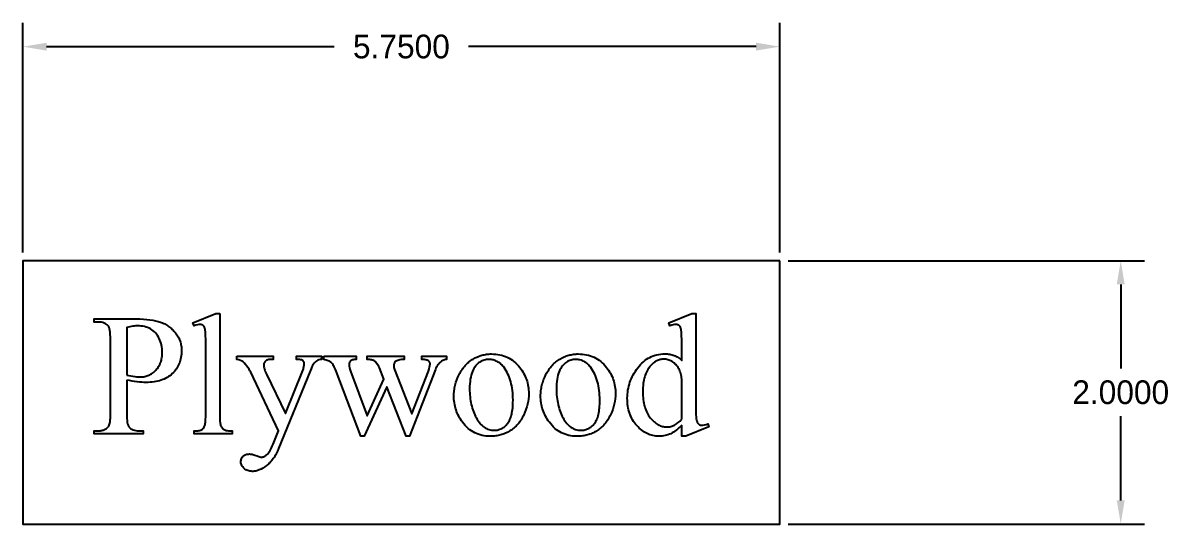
# Model space of a CAD drawing. Extents: x -4 to 200, y -54 to 66.
# Drawn here: x 31.28 to 40, y 59.81 to 63.61 of the extents above; entities that cross this region are included whole.
import ezdxf

# ---------------------------------------------------------------- set-up
doc = ezdxf.new("R2010")
doc.units = 0
doc.header["$MEASUREMENT"] = 0
doc.layers.get('Defpoints').update_dxf_attribs({"linetype": 'CONTINUOUS'})
doc.layers.add('Dimentions', color=7, linetype='CONTINUOUS')
doc.layers.add('LAYER_1', color=3, linetype='CONTINUOUS')
doc.dimstyles.get("Standard").update_dxf_attribs({"dimtxt": 0.18, "dimasz": 0.18, "dimexe": 0.18, "dimexo": 0.0625, "dimgap": 0.09, "dimtad": 0, "dimtih": 1, "dimtoh": 1, "dimdec": 4, "dimzin": 0, "dimdsep": 46, "dimtxsty": 'STANDARD', "dimcen": 0.09, "dimadec": 0, "dimazin": 0, "dimtfac": 1, "dimtdec": 4, "dimtofl": 0, "dimtmove": 0, "dimatfit": 3, "dimfxl": 1, "dimtolj": 1, "dimtzin": 0, "dimarcsym": 0})

# ---------------------------------------------------------------- blocks, each defined once
blk = doc.blocks.new('*D265')
at = {"layer": 'Defpoints', "color": 0}
for p in [(37.0333, 61.8072), (37.0333, 59.8072), (39.6228, 59.8072)]:
    blk.add_point(p, dxfattribs=at)
at = {"layer": 'Dimentions', "color": 0, "lineweight": -2}
for p, q in [((37.0958, 61.8072), (39.8028, 61.8072)), ((39.6228, 61.6272), (39.6228, 60.9872)), ((39.6228, 59.9872), (39.6228, 60.6272)), ((37.0958, 59.8072), (39.8028, 59.8072))]:
    blk.add_line(p, q, dxfattribs=at)
at = {"layer": 'Dimentions', "color": 0}
for points in [[(39.6528, 61.6272), (39.5928, 61.6272), (39.6228, 61.8072)], [(39.5928, 59.9872), (39.6528, 59.9872), (39.6228, 59.8072)]]:
    blk.add_solid(points, dxfattribs=at)
at = {"layer": 'Dimentions', "color": 0, "insert": (39.6228, 60.8072), "char_height": 0.18, "attachment_point": 5}
blk.add_mtext('\\A1;2.0000', dxfattribs=at)
blk = doc.blocks.new('*D266')
at = {"layer": 'Defpoints', "color": 0}
for p in [(37.0333, 63.4325), (31.2833, 61.8072), (37.0333, 61.8072)]:
    blk.add_point(p, dxfattribs=at)
at = {"layer": 'Dimentions', "color": 0, "lineweight": -2}
for p, q in [((31.2833, 61.8697), (31.2833, 63.6125)), ((37.0333, 61.8697), (37.0333, 63.6125)), ((31.4633, 63.4325), (33.6483, 63.4325)), ((36.8533, 63.4325), (34.6683, 63.4325))]:
    blk.add_line(p, q, dxfattribs=at)
at = {"layer": 'Dimentions', "color": 0}
for points in [[(31.4633, 63.4625), (31.4633, 63.4025), (31.2833, 63.4325)], [(36.8533, 63.4025), (36.8533, 63.4625), (37.0333, 63.4325)]]:
    blk.add_solid(points, dxfattribs=at)
at = {"layer": 'Dimentions', "color": 0, "insert": (34.1583, 63.4325), "char_height": 0.18, "attachment_point": 5}
blk.add_mtext('\\A1;5.7500', dxfattribs=at)

msp = doc.modelspace()

# ---------------------------------------------------------------- linework, layer by layer
at = {"layer": 'LAYER_1'}
for points in [[(37.03332, 61.80724), (31.28332, 61.80724), (31.28332, 59.80724), (37.03332, 59.80724)], [(32.07184, 60.90059), (32.07184, 60.6463), (32.07212, 60.62667), (32.07297, 60.609), (32.07438, 60.59328), (32.07635, 60.57951), (32.07888, 60.56769), (32.08198, 60.55782), (32.08374, 60.55362), (32.08564, 60.5499), (32.08769, 60.54668), (32.08987, 60.54394), (32.09638, 60.5373), (32.10367, 60.53155), (32.11175, 60.52668), (32.12061, 60.52269), (32.13025, 60.5196), (32.14069, 60.51738), (32.1519, 60.51605), (32.1639, 60.51561), (32.19738, 60.51561), (32.19738, 60.49179), (31.82334, 60.49179), (31.82334, 60.51561), (31.85618, 60.51561), (31.86953, 60.51618), (31.87583, 60.51688), (31.88189, 60.51787), (31.8877, 60.51913), (31.89326, 60.52068), (31.89858, 60.52251), (31.90366, 60.52463), (31.90848, 60.52702), (31.91306, 60.52969), (31.91739, 60.53265), (31.92148, 60.53589), (31.92532, 60.53941), (31.92891, 60.54321), (31.93226, 60.5473), (31.93536, 60.55166), (31.93838, 60.55751), (31.94099, 60.56506), (31.94321, 60.57433), (31.94502, 60.5853), (31.94643, 60.59799), (31.94743, 60.61238), (31.94804, 60.62848), (31.94824, 60.6463), (31.94824, 61.21025), (31.94797, 61.22987), (31.94715, 61.24755), (31.94579, 61.26327), (31.94389, 61.27704), (31.94145, 61.28886), (31.93846, 61.29873), (31.93676, 61.30293), (31.93493, 61.30664), (31.93296, 61.30987), (31.93086, 61.31261), (31.9242, 61.31925), (31.91677, 61.325), (31.90858, 61.32987), (31.89963, 61.33385), (31.88991, 61.33695), (31.87943, 61.33916), (31.86819, 61.34049), (31.85618, 61.34093), (31.82334, 61.34093), (31.82334, 61.36475), (32.1433, 61.36475), (32.17182, 61.36438), (32.19879, 61.36325), (32.22421, 61.36136), (32.24808, 61.35872), (32.2704, 61.35532), (32.29117, 61.35117), (32.31039, 61.34627), (32.32807, 61.34061), (32.33643, 61.33747), (32.34463, 61.33406), (32.35267, 61.33039), (32.36054, 61.32647), (32.36824, 61.32229), (32.37578, 61.31784), (32.38315, 61.31314), (32.39035, 61.30818), (32.39739, 61.30296), (32.40426, 61.29748), (32.41097, 61.29175), (32.41751, 61.28575), (32.42389, 61.27949), (32.43009, 61.27298), (32.44201, 61.25917), (32.44763, 61.25193), (32.45288, 61.24452), (32.45777, 61.23694), (32.46229, 61.2292), (32.46646, 61.22129), (32.47026, 61.21321), (32.4737, 61.20497), (32.47678, 61.19657), (32.47949, 61.18799), (32.48185, 61.17926), (32.48384, 61.17035), (32.48547, 61.16128), (32.48674, 61.15204), (32.48764, 61.14264), (32.48818, 61.13307), (32.48837, 61.12334), (32.48809, 61.11014), (32.48726, 61.09724), (32.48589, 61.08467), (32.48396, 61.0724), (32.48148, 61.06044), (32.47845, 61.0488), (32.47487, 61.03747), (32.47074, 61.02645), (32.46606, 61.01574), (32.46083, 61.00535), (32.45505, 60.99526), (32.44871, 60.98549), (32.44183, 60.97603), (32.43439, 60.96688), (32.42641, 60.95804), (32.41787, 60.94952), (32.40883, 60.94141), (32.39934, 60.93383), (32.38939, 60.92676), (32.37898, 60.92023), (32.36812, 60.91421), (32.35681, 60.90872), (32.34504, 60.90375), (32.33281, 60.8993), (32.32013, 60.89538), (32.307, 60.89198), (32.29341, 60.8891), (32.27936, 60.88675), (32.26486, 60.88492), (32.2499, 60.88361), (32.23449, 60.88283), (32.21862, 60.88257), (32.20253, 60.88285), (32.18579, 60.88369), (32.16841, 60.8851), (32.15038, 60.88707), (32.13171, 60.88961), (32.1124, 60.8927), (32.09244, 60.89637)], [(32.77871, 61.40724), (32.77871, 60.62505), (32.77921, 60.59971), (32.77984, 60.58878), (32.78072, 60.57902), (32.78185, 60.57043), (32.78324, 60.56301), (32.78487, 60.55675), (32.78676, 60.55166), (32.7889, 60.54729), (32.79132, 60.54319), (32.79401, 60.53937), (32.79698, 60.53581), (32.80021, 60.53253), (32.80372, 60.52951), (32.80749, 60.52677), (32.81154, 60.5243), (32.81618, 60.52212), (32.82172, 60.52022), (32.82817, 60.51861), (32.83552, 60.5173), (32.84378, 60.51628), (32.85294, 60.51555), (32.86301, 60.51511), (32.87399, 60.51497), (32.87399, 60.49179), (32.58493, 60.49179), (32.58493, 60.51497), (32.6036, 60.51549), (32.61173, 60.51615), (32.61905, 60.51706), (32.62557, 60.51824), (32.63128, 60.51968), (32.63619, 60.52138), (32.6403, 60.52334), (32.6439, 60.5256), (32.6473, 60.52821), (32.6505, 60.53115), (32.65349, 60.53444), (32.65629, 60.53807), (32.65889, 60.54205), (32.66128, 60.54636), (32.66347, 60.55102), (32.66543, 60.5564), (32.66713, 60.56289), (32.66857, 60.57048), (32.66975, 60.57919), (32.67067, 60.58899), (32.67132, 60.59991), (32.67184, 60.62505), (32.67184, 61.16068), (32.67156, 61.20576), (32.67072, 61.24123), (32.66931, 61.26708), (32.66839, 61.2764), (32.66734, 61.28332), (32.66474, 61.29384), (32.66319, 61.29842), (32.66146, 61.30255), (32.65957, 61.30623), (32.6575, 61.30945), (32.65526, 61.31222), (32.65285, 61.31454), (32.65027, 61.3165), (32.64752, 61.3182), (32.6446, 61.31964), (32.6415, 61.32082), (32.6348, 61.32239), (32.62742, 61.32291), (32.6231, 61.32275), (32.61849, 61.32226), (32.60843, 61.32033), (32.59724, 61.31711), (32.58493, 61.31261), (32.57399, 61.33514), (32.74974, 61.40724)], [(36.28858, 60.5581), (36.27783, 60.54723), (36.26713, 60.53716), (36.2565, 60.52788), (36.24593, 60.51939), (36.23542, 60.5117), (36.22497, 60.50481), (36.21458, 60.49871), (36.20425, 60.4934), (36.19384, 60.4888), (36.18324, 60.48481), (36.17244, 60.48144), (36.16143, 60.47868), (36.15023, 60.47653), (36.13882, 60.47499), (36.12721, 60.47407), (36.1154, 60.47377), (36.10343, 60.47408), (36.09165, 60.47503), (36.08005, 60.47661), (36.06865, 60.47882), (36.05744, 60.48166), (36.04642, 60.48513), (36.03559, 60.48923), (36.02495, 60.49397), (36.01451, 60.49933), (36.00425, 60.50533), (35.99419, 60.51195), (35.98432, 60.51921), (35.97463, 60.5271), (35.96514, 60.53562), (35.95584, 60.54478), (35.94673, 60.55456), (35.938, 60.56484), (35.92984, 60.57548), (35.92223, 60.58648), (35.91519, 60.59783), (35.90871, 60.60955), (35.9028, 60.62163), (35.89745, 60.63407), (35.89266, 60.64686), (35.88843, 60.66002), (35.88477, 60.67353), (35.88167, 60.68741), (35.87914, 60.70164), (35.87717, 60.71624), (35.87576, 60.73119), (35.87491, 60.74651), (35.87463, 60.76218), (35.87494, 60.77795), (35.87588, 60.79355), (35.87744, 60.80898), (35.87962, 60.82424), (35.88243, 60.83934), (35.88586, 60.85426), (35.88991, 60.86902), (35.89459, 60.88361), (35.89989, 60.89803), (35.90581, 60.91228), (35.91236, 60.92637), (35.91954, 60.94028), (35.92733, 60.95403), (35.93575, 60.96761), (35.94479, 60.98102), (35.95446, 60.99426), (35.96462, 61.00701), (35.97513, 61.01893), (35.986, 61.03003), (35.99723, 61.04031), (36.00882, 61.04977), (36.02076, 61.0584), (36.03306, 61.06621), (36.04572, 61.0732), (36.05873, 61.07937), (36.0721, 61.08472), (36.08583, 61.08924), (36.09991, 61.09294), (36.11436, 61.09582), (36.12916, 61.09787), (36.14431, 61.09911), (36.15983, 61.09952), (36.16946, 61.09932), (36.17888, 61.09874), (36.18809, 61.09778), (36.19708, 61.09642), (36.20587, 61.09468), (36.21445, 61.09255), (36.22281, 61.09003), (36.23096, 61.08713), (36.2389, 61.08383), (36.24663, 61.08015), (36.25415, 61.07609), (36.26146, 61.07163), (36.26856, 61.06679), (36.27544, 61.06157), (36.28212, 61.05595), (36.28858, 61.04995), (36.28858, 61.15875), (36.28828, 61.20441), (36.28737, 61.24034), (36.28586, 61.26654), (36.28488, 61.27598), (36.28375, 61.28299), (36.281, 61.29366), (36.27936, 61.29829), (36.27756, 61.30247), (36.27558, 61.30618), (36.27343, 61.30943), (36.27111, 61.31222), (36.26862, 61.31454), (36.26597, 61.3165), (36.26315, 61.3182), (36.26017, 61.31964), (36.25704, 61.32082), (36.25028, 61.32239), (36.24287, 61.32291), (36.23382, 61.32226), (36.2234, 61.32033), (36.21161, 61.31711), (36.19845, 61.31261), (36.19008, 61.33514), (36.36583, 61.40724), (36.3948, 61.40724), (36.3948, 60.72548), (36.39511, 60.67871), (36.39601, 60.64203), (36.39752, 60.61546), (36.3985, 60.60596), (36.39963, 60.59898), (36.40241, 60.58842), (36.40407, 60.58379), (36.40591, 60.57959), (36.40793, 60.57582), (36.41013, 60.57249), (36.41252, 60.56958), (36.41508, 60.56711), (36.42062, 60.56317), (36.42355, 60.56162), (36.42659, 60.56035), (36.42974, 60.55937), (36.43301, 60.55866), (36.43987, 60.5581), (36.44439, 60.55827), (36.44928, 60.55879), (36.46015, 60.56084), (36.47246, 60.56426), (36.48622, 60.56905), (36.4933, 60.54651), (36.31819, 60.47377), (36.28858, 60.47377)], [(32.07184, 60.93729), (32.10403, 60.93165), (32.13236, 60.92763), (32.14507, 60.92622), (32.15682, 60.92522), (32.1676, 60.92461), (32.17742, 60.92441), (32.18572, 60.92461), (32.19387, 60.92522), (32.20188, 60.92623), (32.20975, 60.92765), (32.21748, 60.92947), (32.22506, 60.9317), (32.23249, 60.93433), (32.23979, 60.93737), (32.24694, 60.94081), (32.25395, 60.94465), (32.26081, 60.94891), (32.26753, 60.95356), (32.27411, 60.95862), (32.28054, 60.96409), (32.28683, 60.96996), (32.29298, 60.97623), (32.29887, 60.98283), (32.30437, 60.98967), (32.3095, 60.99674), (32.31424, 61.00406), (32.31861, 61.01161), (32.3226, 61.0194), (32.32621, 61.02743), (32.32943, 61.0357), (32.33228, 61.04421), (32.33475, 61.05296), (32.33684, 61.06195), (32.33855, 61.07117), (32.33988, 61.08064), (32.34083, 61.09034), (32.34139, 61.10028), (32.34158, 61.11046), (32.34122, 61.1245), (32.34014, 61.13829), (32.33833, 61.15182), (32.33579, 61.1651), (32.33253, 61.17813), (32.32855, 61.19091), (32.32384, 61.20344), (32.31841, 61.21572), (32.31231, 61.22749), (32.30561, 61.23849), (32.29831, 61.24873), (32.2904, 61.25821), (32.28189, 61.26692), (32.27278, 61.27487), (32.26306, 61.28205), (32.25274, 61.28847), (32.24194, 61.29412), (32.23077, 61.29903), (32.21925, 61.30318), (32.20736, 61.30657), (32.19511, 61.30921), (32.18249, 61.3111), (32.16952, 61.31223), (32.15618, 61.31261), (32.14768, 61.31242), (32.13859, 61.31184), (32.12893, 61.31089), (32.11868, 61.30955), (32.09643, 61.30573), (32.07184, 61.30038)], [(34.84201, 61.09887), (34.85855, 61.09848), (34.87467, 61.09728), (34.89037, 61.0953), (34.90567, 61.09252), (34.92055, 61.08894), (34.93502, 61.08457), (34.94908, 61.0794), (34.96272, 61.07344), (34.97595, 61.06669), (34.98877, 61.05914), (35.00118, 61.0508), (35.01318, 61.04166), (35.02476, 61.03173), (35.03593, 61.021), (35.04669, 61.00947), (35.05704, 60.99716), (35.06538, 60.98619), (35.07318, 60.97503), (35.08045, 60.96366), (35.08717, 60.95209), (35.09336, 60.94032), (35.09901, 60.92835), (35.10412, 60.91618), (35.1087, 60.90381), (35.11273, 60.89124), (35.11623, 60.87846), (35.11919, 60.86548), (35.12161, 60.85231), (35.1235, 60.83893), (35.12484, 60.82535), (35.12565, 60.81157), (35.12592, 60.79759), (35.12533, 60.77776), (35.12355, 60.75787), (35.12058, 60.73793), (35.11642, 60.71792), (35.11108, 60.69785), (35.10455, 60.67772), (35.09684, 60.65753), (35.08794, 60.63729), (35.08308, 60.6273), (35.07799, 60.61763), (35.07269, 60.60827), (35.06715, 60.59922), (35.0614, 60.59049), (35.05542, 60.58206), (35.04922, 60.57395), (35.04279, 60.56615), (35.03614, 60.55866), (35.02927, 60.55148), (35.02217, 60.54462), (35.01485, 60.53806), (35.0073, 60.53182), (34.99953, 60.52589), (34.99154, 60.52027), (34.98332, 60.51497), (34.97493, 60.50998), (34.96643, 60.50531), (34.9578, 60.50097), (34.94906, 60.49694), (34.9402, 60.49324), (34.93122, 60.48986), (34.92213, 60.4868), (34.91291, 60.48407), (34.90358, 60.48165), (34.89412, 60.47956), (34.88455, 60.47779), (34.87487, 60.47634), (34.86506, 60.47522), (34.85514, 60.47441), (34.84509, 60.47393), (34.83493, 60.47377), (34.81849, 60.47418), (34.80247, 60.47543), (34.78688, 60.4775), (34.77172, 60.48041), (34.75699, 60.48414), (34.74268, 60.4887), (34.7288, 60.4941), (34.71535, 60.50032), (34.70233, 60.50738), (34.68973, 60.51526), (34.67756, 60.52397), (34.66582, 60.53352), (34.65451, 60.54389), (34.64362, 60.55509), (34.63316, 60.56713), (34.62313, 60.57999), (34.6151, 60.59126), (34.60759, 60.6027), (34.6006, 60.61432), (34.59412, 60.6261), (34.58816, 60.63806), (34.58272, 60.65018), (34.5778, 60.66248), (34.5734, 60.67495), (34.56951, 60.68759), (34.56615, 60.7004), (34.5633, 60.71338), (34.56097, 60.72653), (34.55915, 60.73985), (34.55786, 60.75335), (34.55708, 60.76701), (34.55682, 60.78085), (34.55698, 60.79098), (34.55745, 60.80111), (34.55824, 60.81123), (34.55934, 60.82135), (34.56075, 60.83145), (34.56248, 60.84155), (34.56452, 60.85164), (34.56688, 60.86172), (34.56955, 60.8718), (34.57254, 60.88187), (34.57945, 60.90198), (34.58763, 60.92206), (34.59706, 60.94211), (34.60219, 60.95197), (34.60751, 60.9615), (34.61304, 60.9707), (34.61876, 60.97957), (34.62469, 60.98812), (34.63081, 60.99634), (34.63713, 61.00424), (34.64365, 61.0118), (34.65037, 61.01904), (34.65729, 61.02596), (34.6644, 61.03254), (34.67171, 61.0388), (34.67923, 61.04473), (34.68694, 61.05034), (34.69485, 61.05562), (34.70296, 61.06057), (34.7195, 61.06955), (34.73627, 61.07733), (34.74475, 61.08077), (34.75329, 61.08391), (34.76189, 61.08675), (34.77055, 61.0893), (34.77928, 61.09154), (34.78806, 61.09349), (34.7969, 61.09513), (34.8058, 61.09648), (34.81476, 61.09753), (34.82379, 61.09828), (34.83287, 61.09872)], [(35.50124, 61.09887), (35.51777, 61.09848), (35.53389, 61.09728), (35.5496, 61.0953), (35.56489, 61.09252), (35.57978, 61.08894), (35.59425, 61.08457), (35.6083, 61.0794), (35.62195, 61.07344), (35.63518, 61.06669), (35.648, 61.05914), (35.66041, 61.0508), (35.67241, 61.04166), (35.68399, 61.03173), (35.69516, 61.021), (35.70592, 61.00947), (35.71626, 60.99716), (35.7246, 60.98619), (35.73241, 60.97503), (35.73967, 60.96366), (35.7464, 60.95209), (35.75259, 60.94032), (35.75824, 60.92835), (35.76335, 60.91618), (35.76793, 60.90381), (35.77196, 60.89124), (35.77546, 60.87846), (35.77842, 60.86548), (35.78084, 60.85231), (35.78273, 60.83893), (35.78407, 60.82535), (35.78488, 60.81157), (35.78515, 60.79759), (35.78455, 60.77776), (35.78277, 60.75787), (35.77981, 60.73793), (35.77565, 60.71792), (35.77031, 60.69785), (35.76378, 60.67772), (35.75607, 60.65753), (35.74716, 60.63729), (35.7423, 60.6273), (35.73722, 60.61763), (35.73191, 60.60827), (35.72638, 60.59922), (35.72063, 60.59049), (35.71465, 60.58206), (35.70845, 60.57395), (35.70202, 60.56615), (35.69537, 60.55866), (35.68849, 60.55148), (35.6814, 60.54462), (35.67408, 60.53806), (35.66653, 60.53182), (35.65876, 60.52589), (35.65077, 60.52027), (35.64255, 60.51497), (35.63416, 60.50998), (35.62566, 60.50531), (35.61703, 60.50097), (35.60829, 60.49694), (35.59943, 60.49324), (35.59045, 60.48986), (35.58135, 60.4868), (35.57214, 60.48407), (35.5628, 60.48165), (35.55335, 60.47956), (35.54378, 60.47779), (35.53409, 60.47634), (35.52429, 60.47522), (35.51436, 60.47441), (35.50432, 60.47393), (35.49416, 60.47377), (35.47772, 60.47418), (35.4617, 60.47543), (35.44611, 60.4775), (35.43095, 60.48041), (35.41622, 60.48414), (35.40191, 60.4887), (35.38803, 60.4941), (35.37458, 60.50032), (35.36155, 60.50738), (35.34896, 60.51526), (35.33679, 60.52397), (35.32505, 60.53352), (35.31373, 60.54389), (35.30285, 60.55509), (35.29239, 60.56713), (35.28236, 60.57999), (35.27433, 60.59126), (35.26682, 60.6027), (35.25982, 60.61432), (35.25335, 60.6261), (35.24739, 60.63806), (35.24195, 60.65018), (35.23703, 60.66248), (35.23263, 60.67495), (35.22874, 60.68759), (35.22537, 60.7004), (35.22252, 60.71338), (35.22019, 60.72653), (35.21838, 60.73985), (35.21708, 60.75335), (35.21631, 60.76701), (35.21605, 60.78085), (35.21621, 60.79098), (35.21668, 60.80111), (35.21746, 60.81123), (35.21856, 60.82135), (35.21998, 60.83145), (35.22171, 60.84155), (35.22375, 60.85164), (35.22611, 60.86172), (35.22878, 60.8718), (35.23177, 60.88187), (35.23868, 60.90198), (35.24685, 60.92206), (35.25628, 60.94211), (35.26141, 60.95197), (35.26674, 60.9615), (35.27227, 60.9707), (35.27799, 60.97957), (35.28392, 60.98812), (35.29004, 60.99634), (35.29636, 61.00424), (35.30288, 61.0118), (35.3096, 61.01904), (35.31651, 61.02596), (35.32363, 61.03254), (35.33094, 61.0388), (35.33846, 61.04473), (35.34617, 61.05034), (35.35408, 61.05562), (35.36219, 61.06057), (35.37872, 61.06955), (35.3955, 61.07733), (35.40398, 61.08077), (35.41252, 61.08391), (35.42112, 61.08675), (35.42978, 61.0893), (35.4385, 61.09154), (35.44728, 61.09349), (35.45613, 61.09513), (35.46503, 61.09648), (35.47399, 61.09753), (35.48301, 61.09828), (35.4921, 61.09872)], [(32.90875, 61.08149), (33.18364, 61.08149), (33.18364, 61.05767), (33.17013, 61.05767), (33.16311, 61.05748), (33.15655, 61.05689), (33.15043, 61.05591), (33.14478, 61.05453), (33.13957, 61.05277), (33.13482, 61.05061), (33.13052, 61.04806), (33.12667, 61.04512), (33.12328, 61.04188), (33.12033, 61.03846), (33.11784, 61.03484), (33.11581, 61.03104), (33.11422, 61.02704), (33.11309, 61.02285), (33.11241, 61.01847), (33.11219, 61.0139), (33.11252, 61.00732), (33.11351, 61.00013), (33.11517, 60.99235), (33.1175, 60.98396), (33.12048, 60.97497), (33.12414, 60.96537), (33.12845, 60.95517), (33.13343, 60.94437), (33.27699, 60.64694), (33.40897, 60.97269), (33.41153, 60.97928), (33.41375, 60.98585), (33.41564, 60.9924), (33.41717, 60.99893), (33.41837, 61.00544), (33.41923, 61.01192), (33.41974, 61.01839), (33.41991, 61.02484), (33.41963, 61.03027), (33.41878, 61.03498), (33.41738, 61.03896), (33.4154, 61.04222), (33.41247, 61.04558), (33.40881, 61.04858), (33.40442, 61.05121), (33.39931, 61.05349), (33.39279, 61.05532), (33.38418, 61.05663), (33.37348, 61.05741), (33.36068, 61.05767), (33.36068, 61.08149), (33.55253, 61.08149), (33.55253, 61.05767), (33.5413, 61.05606), (33.53145, 61.05381), (33.52296, 61.05091), (33.51583, 61.04737), (33.50923, 61.04266), (33.50231, 61.03627), (33.49507, 61.02818), (33.48751, 61.0184), (33.48397, 61.01192), (33.47914, 61.0015), (33.47302, 60.98714), (33.46562, 60.96883), (33.22549, 60.38042), (33.21646, 60.35967), (33.20676, 60.34022), (33.20166, 60.33099), (33.19638, 60.32209), (33.19094, 60.31351), (33.18533, 60.30526), (33.17956, 60.29733), (33.17361, 60.28974), (33.1675, 60.28247), (33.16121, 60.27552), (33.15476, 60.26891), (33.14814, 60.26262), (33.14135, 60.25666), (33.1344, 60.25102), (33.12038, 60.24076), (33.10649, 60.23187), (33.09274, 60.22434), (33.07911, 60.21819), (33.07235, 60.21562), (33.06562, 60.2134), (33.05892, 60.21152), (33.05225, 60.20998), (33.04562, 60.20878), (33.03902, 60.20793), (33.03245, 60.20741), (33.02592, 60.20724), (33.01663, 60.20759), (33.00777, 60.20861), (32.99933, 60.21032), (32.99132, 60.21272), (32.98372, 60.21579), (32.97655, 60.21956), (32.9698, 60.224), (32.96347, 60.22913), (32.95774, 60.2347), (32.95277, 60.24048), (32.94857, 60.24645), (32.94513, 60.25263), (32.94245, 60.25901), (32.94054, 60.26559), (32.93939, 60.27237), (32.93901, 60.27935), (32.93929, 60.28594), (32.94012, 60.2922), (32.9415, 60.29813), (32.94344, 60.30373), (32.94593, 60.309), (32.94897, 60.31393), (32.95256, 60.31853), (32.95671, 60.3228), (32.96135, 60.32665), (32.96639, 60.32998), (32.97185, 60.3328), (32.97772, 60.33511), (32.984, 60.33691), (32.99069, 60.33819), (32.9978, 60.33896), (33.00532, 60.33922), (33.01087, 60.339), (33.01691, 60.33833), (33.02342, 60.33723), (33.03043, 60.33568), (33.04588, 60.33125), (33.06326, 60.32505), (33.07493, 60.32083), (33.08418, 60.31781), (33.09102, 60.316), (33.09545, 60.3154), (33.10033, 60.31571), (33.10533, 60.31665), (33.11043, 60.3182), (33.11565, 60.32039), (33.12097, 60.32319), (33.12641, 60.32662), (33.13196, 60.33068), (33.13761, 60.33535), (33.14333, 60.34093), (33.14906, 60.34767), (33.1548, 60.35557), (33.16055, 60.36465), (33.16631, 60.37489), (33.17208, 60.38629), (33.17786, 60.39887), (33.18364, 60.41261), (33.22549, 60.51497), (33.01369, 60.95982), (33.00814, 60.9704), (33.00113, 60.98219), (32.99268, 60.99519), (32.98279, 61.00939), (32.9751, 61.01973), (32.96814, 61.02822), (32.9619, 61.03486), (32.95639, 61.03965), (32.95241, 61.04218), (32.94786, 61.04464), (32.93708, 61.0493), (32.92404, 61.05365), (32.90875, 61.05767)], [(33.56862, 61.08149), (33.81583, 61.08149), (33.81583, 61.05767), (33.80767, 61.05692), (33.80024, 61.05594), (33.79355, 61.05475), (33.78759, 61.05333), (33.78236, 61.05169), (33.77787, 61.04983), (33.77411, 61.04774), (33.77109, 61.04544), (33.7686, 61.0429), (33.76644, 61.04009), (33.76462, 61.03702), (33.76312, 61.03369), (33.76196, 61.0301), (33.76113, 61.02625), (33.76063, 61.02213), (33.76047, 61.01776), (33.76064, 61.01264), (33.76115, 61.00726), (33.7632, 60.99571), (33.76662, 60.98311), (33.77141, 60.96947), (33.89759, 60.6302), (34.02442, 60.90638), (33.99094, 60.99329), (33.98693, 61.00258), (33.98261, 61.01112), (33.97799, 61.01892), (33.97308, 61.02597), (33.96786, 61.03227), (33.96233, 61.03784), (33.95651, 61.04265), (33.95038, 61.04673), (33.94646, 61.04887), (33.94177, 61.05079), (33.93632, 61.05249), (33.9301, 61.05397), (33.92312, 61.05523), (33.91538, 61.05626), (33.89759, 61.05767), (33.89759, 61.08149), (34.17828, 61.08149), (34.17828, 61.05767), (34.16711, 61.05699), (34.15679, 61.0559), (34.14732, 61.05441), (34.13869, 61.05252), (34.1309, 61.05023), (34.12396, 61.04753), (34.11787, 61.04443), (34.11261, 61.04093), (34.1096, 61.03817), (34.10698, 61.03502), (34.10477, 61.03149), (34.10296, 61.02758), (34.10155, 61.02328), (34.10054, 61.0186), (34.09994, 61.01354), (34.09974, 61.0081), (34.10006, 61.00162), (34.10103, 60.99507), (34.10264, 60.98843), (34.10489, 60.98171), (34.23879, 60.64308), (34.36304, 60.96947), (34.36868, 60.98597), (34.3727, 61.0007), (34.37411, 61.0074), (34.37511, 61.01365), (34.37572, 61.01947), (34.37592, 61.02484), (34.37572, 61.02786), (34.37513, 61.03079), (34.37415, 61.03365), (34.37278, 61.03643), (34.37102, 61.03912), (34.36886, 61.04174), (34.36631, 61.04427), (34.36337, 61.04673), (34.35985, 61.04901), (34.35558, 61.05103), (34.35056, 61.05279), (34.34478, 61.05429), (34.33824, 61.05553), (34.33096, 61.05651), (34.32291, 61.05722), (34.31412, 61.05767), (34.31412, 61.08149), (34.50017, 61.08149), (34.50017, 61.05767), (34.49328, 61.05639), (34.48663, 61.05465), (34.48021, 61.05245), (34.47401, 61.04979), (34.46805, 61.04666), (34.46233, 61.04307), (34.45683, 61.03901), (34.45156, 61.0345), (34.44653, 61.02952), (34.44173, 61.02408), (34.43715, 61.01817), (34.43281, 61.0118), (34.4287, 61.00497), (34.42483, 60.99768), (34.42118, 60.98992), (34.41776, 60.98171), (34.22077, 60.47377), (34.19437, 60.47377), (34.04695, 60.85038), (33.87506, 60.47377), (33.85124, 60.47377), (33.66197, 60.96947), (33.65731, 60.98075), (33.65268, 60.99106), (33.64806, 61.00042), (33.64346, 61.00883), (33.63889, 61.01627), (33.63433, 61.02277), (33.62979, 61.02831), (33.62528, 61.03289), (33.62045, 61.03687), (33.61498, 61.04059), (33.60886, 61.04407), (33.6021, 61.04729), (33.5947, 61.05026), (33.58665, 61.05298), (33.57796, 61.05545), (33.56862, 61.05767)], [(34.82206, 61.05703), (34.81352, 61.05671), (34.80498, 61.05576), (34.79642, 61.05418), (34.78786, 61.05196), (34.77928, 61.04911), (34.7707, 61.04562), (34.7621, 61.0415), (34.75349, 61.03675), (34.74509, 61.0312), (34.7371, 61.0247), (34.72952, 61.01724), (34.72235, 61.00883), (34.7156, 60.99946), (34.70926, 60.98913), (34.70333, 60.97785), (34.69781, 60.96561), (34.69283, 60.95245), (34.68851, 60.93837), (34.68486, 60.92339), (34.68187, 60.90751), (34.67955, 60.89072), (34.67789, 60.87303), (34.6769, 60.85443), (34.67656, 60.83493), (34.67676, 60.81897), (34.67736, 60.80329), (34.67836, 60.78789), (34.67976, 60.77276), (34.68156, 60.75791), (34.68376, 60.74334), (34.68636, 60.72904), (34.68936, 60.71502), (34.69276, 60.70128), (34.69656, 60.68781), (34.70075, 60.67462), (34.70535, 60.66171), (34.71035, 60.64907), (34.71575, 60.63671), (34.72155, 60.62463), (34.72774, 60.61282), (34.73427, 60.60152), (34.74105, 60.59094), (34.74808, 60.5811), (34.75537, 60.57198), (34.76291, 60.5636), (34.7707, 60.55594), (34.77875, 60.54901), (34.78705, 60.54281), (34.79561, 60.53734), (34.80442, 60.5326), (34.81348, 60.52859), (34.8228, 60.52531), (34.83237, 60.52276), (34.8422, 60.52093), (34.85228, 60.51984), (34.86261, 60.51947), (34.87034, 60.51968), (34.87788, 60.52028), (34.88526, 60.52129), (34.89247, 60.52269), (34.89951, 60.5245), (34.90637, 60.52672), (34.91307, 60.52933), (34.91959, 60.53235), (34.92594, 60.53577), (34.93212, 60.53959), (34.93813, 60.54382), (34.94397, 60.54844), (34.94964, 60.55347), (34.95514, 60.55891), (34.96046, 60.56474), (34.96562, 60.57098), (34.97053, 60.5777), (34.97512, 60.58501), (34.9794, 60.59289), (34.98336, 60.60136), (34.98701, 60.6104), (34.99033, 60.62001), (34.99334, 60.63021), (34.99604, 60.64099), (34.99841, 60.65234), (35.00047, 60.66427), (35.00222, 60.67679), (35.00364, 60.68987), (35.00475, 60.70354), (35.00554, 60.71779), (35.00602, 60.73261), (35.00618, 60.74802), (35.00591, 60.76739), (35.00512, 60.78624), (35.0038, 60.80457), (35.00195, 60.82237), (34.99958, 60.83965), (34.99667, 60.85641), (34.99324, 60.87265), (34.98928, 60.88836), (34.98479, 60.90355), (34.97977, 60.91821), (34.97423, 60.93236), (34.96815, 60.94598), (34.96155, 60.95907), (34.95442, 60.97165), (34.94677, 60.9837), (34.93858, 60.99523), (34.93277, 61.00271), (34.92676, 61.00971), (34.92056, 61.01623), (34.91416, 61.02226), (34.90756, 61.02782), (34.90077, 61.03289), (34.89378, 61.03747), (34.8866, 61.04158), (34.87921, 61.0452), (34.87164, 61.04834), (34.86386, 61.05099), (34.8559, 61.05317), (34.84773, 61.05486), (34.83937, 61.05606), (34.83081, 61.05679)], [(35.48128, 61.05703), (35.47275, 61.05671), (35.4642, 61.05576), (35.45565, 61.05418), (35.44708, 61.05196), (35.43851, 61.04911), (35.42992, 61.04562), (35.42133, 61.0415), (35.41272, 61.03675), (35.40432, 61.0312), (35.39633, 61.0247), (35.38875, 61.01724), (35.38158, 61.00883), (35.37482, 60.99946), (35.36848, 60.98913), (35.36255, 60.97785), (35.35704, 60.96561), (35.35206, 60.95245), (35.34774, 60.93837), (35.34409, 60.92339), (35.3411, 60.90751), (35.33878, 60.89072), (35.33712, 60.87303), (35.33612, 60.85443), (35.33579, 60.83493), (35.33599, 60.81897), (35.33659, 60.80329), (35.33759, 60.78789), (35.33899, 60.77276), (35.34079, 60.75791), (35.34299, 60.74334), (35.34559, 60.72904), (35.34859, 60.71502), (35.35198, 60.70128), (35.35578, 60.68781), (35.35998, 60.67462), (35.36458, 60.66171), (35.36958, 60.64907), (35.37498, 60.63671), (35.38077, 60.62463), (35.38697, 60.61282), (35.3935, 60.60152), (35.40027, 60.59094), (35.40731, 60.5811), (35.41459, 60.57198), (35.42213, 60.5636), (35.42993, 60.55594), (35.43798, 60.54901), (35.44628, 60.54281), (35.45484, 60.53734), (35.46365, 60.5326), (35.47271, 60.52859), (35.48203, 60.52531), (35.4916, 60.52276), (35.50143, 60.52093), (35.51151, 60.51984), (35.52184, 60.51947), (35.52956, 60.51968), (35.53711, 60.52028), (35.54449, 60.52129), (35.5517, 60.52269), (35.55873, 60.5245), (35.5656, 60.52672), (35.57229, 60.52933), (35.57882, 60.53235), (35.58517, 60.53577), (35.59135, 60.53959), (35.59736, 60.54382), (35.6032, 60.54844), (35.60887, 60.55347), (35.61437, 60.55891), (35.61969, 60.56474), (35.62485, 60.57098), (35.62976, 60.5777), (35.63435, 60.58501), (35.63863, 60.59289), (35.64259, 60.60136), (35.64623, 60.6104), (35.64956, 60.62001), (35.65257, 60.63021), (35.65526, 60.64099), (35.65764, 60.65234), (35.6597, 60.66427), (35.66144, 60.67679), (35.66287, 60.68987), (35.66398, 60.70354), (35.66477, 60.71779), (35.66525, 60.73261), (35.6654, 60.74802), (35.66514, 60.76739), (35.66435, 60.78624), (35.66303, 60.80457), (35.66118, 60.82237), (35.6588, 60.83965), (35.6559, 60.85641), (35.65247, 60.87265), (35.64851, 60.88836), (35.64402, 60.90355), (35.639, 60.91821), (35.63345, 60.93236), (35.62738, 60.94598), (35.62078, 60.95907), (35.61365, 60.97165), (35.60599, 60.9837), (35.59781, 60.99523), (35.592, 61.00271), (35.58599, 61.00971), (35.57978, 61.01623), (35.57338, 61.02226), (35.56679, 61.02782), (35.56, 61.03289), (35.55301, 61.03747), (35.54582, 61.04158), (35.53844, 61.0452), (35.53087, 61.04834), (35.52309, 61.05099), (35.51512, 61.05317), (35.50696, 61.05486), (35.4986, 61.05606), (35.49004, 61.05679)], [(36.28858, 60.60317), (36.28858, 60.90703), (36.28737, 60.91785), (36.28568, 60.92843), (36.28351, 60.93877), (36.28086, 60.94887), (36.27772, 60.95873), (36.2741, 60.96835), (36.26999, 60.97772), (36.2654, 60.98686), (36.26038, 60.99559), (36.25496, 61.00378), (36.24915, 61.01141), (36.24295, 61.01848), (36.23636, 61.02501), (36.22937, 61.03098), (36.22199, 61.03639), (36.21422, 61.04126), (36.20628, 61.04556), (36.19839, 61.04928), (36.19055, 61.05244), (36.18276, 61.05502), (36.17502, 61.05702), (36.16733, 61.05846), (36.15969, 61.05932), (36.1521, 61.0596), (36.14507, 61.05941), (36.13813, 61.05881), (36.13129, 61.05782), (36.12454, 61.05643), (36.11789, 61.05464), (36.11133, 61.05245), (36.10487, 61.04987), (36.09851, 61.04689), (36.09224, 61.04351), (36.08606, 61.03974), (36.07998, 61.03557), (36.074, 61.031), (36.06811, 61.02603), (36.06232, 61.02067), (36.05663, 61.0149), (36.05103, 61.00875), (36.04393, 61.00013), (36.0373, 60.99104), (36.03112, 60.98147), (36.0254, 60.97141), (36.02013, 60.96086), (36.01533, 60.94984), (36.01098, 60.93833), (36.00709, 60.92634), (36.00366, 60.91387), (36.00068, 60.90091), (35.99816, 60.88747), (35.9961, 60.87355), (35.9945, 60.85915), (35.99336, 60.84426), (35.99267, 60.82889), (35.99244, 60.81304), (35.99266, 60.79702), (35.99333, 60.78148), (35.99443, 60.76641), (35.99598, 60.75182), (35.99798, 60.7377), (36.00041, 60.72406), (36.00329, 60.71089), (36.00661, 60.6982), (36.01037, 60.68599), (36.01457, 60.67425), (36.01922, 60.66298), (36.02431, 60.65219), (36.02984, 60.64188), (36.03582, 60.63204), (36.04224, 60.62268), (36.0491, 60.61379), (36.05623, 60.60541), (36.06346, 60.59757), (36.07079, 60.59027), (36.07823, 60.58351), (36.08576, 60.57729), (36.0934, 60.57162), (36.10113, 60.56648), (36.10897, 60.56188), (36.1169, 60.55783), (36.12494, 60.55431), (36.13308, 60.55134), (36.14132, 60.54891), (36.14966, 60.54702), (36.15809, 60.54566), (36.16663, 60.54485), (36.17528, 60.54458), (36.18258, 60.54481), (36.18986, 60.5455), (36.19711, 60.54664), (36.20433, 60.54824), (36.21151, 60.5503), (36.21867, 60.55282), (36.2258, 60.5558), (36.23289, 60.55923), (36.23996, 60.56312), (36.247, 60.56747), (36.254, 60.57227), (36.26098, 60.57754), (36.26792, 60.58326), (36.27484, 60.58944), (36.28173, 60.59607)]]:
    msp.add_lwpolyline(points, close=True, dxfattribs=at)

# ---------------------------------------------------------------- dimensions: what is measured, and where the dimension line sits
at = {"layer": 'Dimentions'}
dim = msp.add_linear_dim(base=(37.03332, 63.43252), p1=(31.28332, 61.80724), p2=(37.03332, 61.80724), dimstyle='STANDARD', override={"dimtmove": 2}, dxfattribs=at)
dim.commit()
dim.dimension.update_dxf_attribs({"geometry": '*D266', "text_midpoint": (34.15832, 63.43252)})
dim = msp.add_linear_dim(base=(39.62278, 59.80724), p1=(37.03332, 61.80724), p2=(37.03332, 59.80724), angle=90, dimstyle='STANDARD', override={"dimtmove": 2}, dxfattribs=at)
dim.commit()
dim.dimension.update_dxf_attribs({"geometry": '*D265', "text_midpoint": (39.62278, 60.80724)})

doc.saveas('drawing.dxf')
